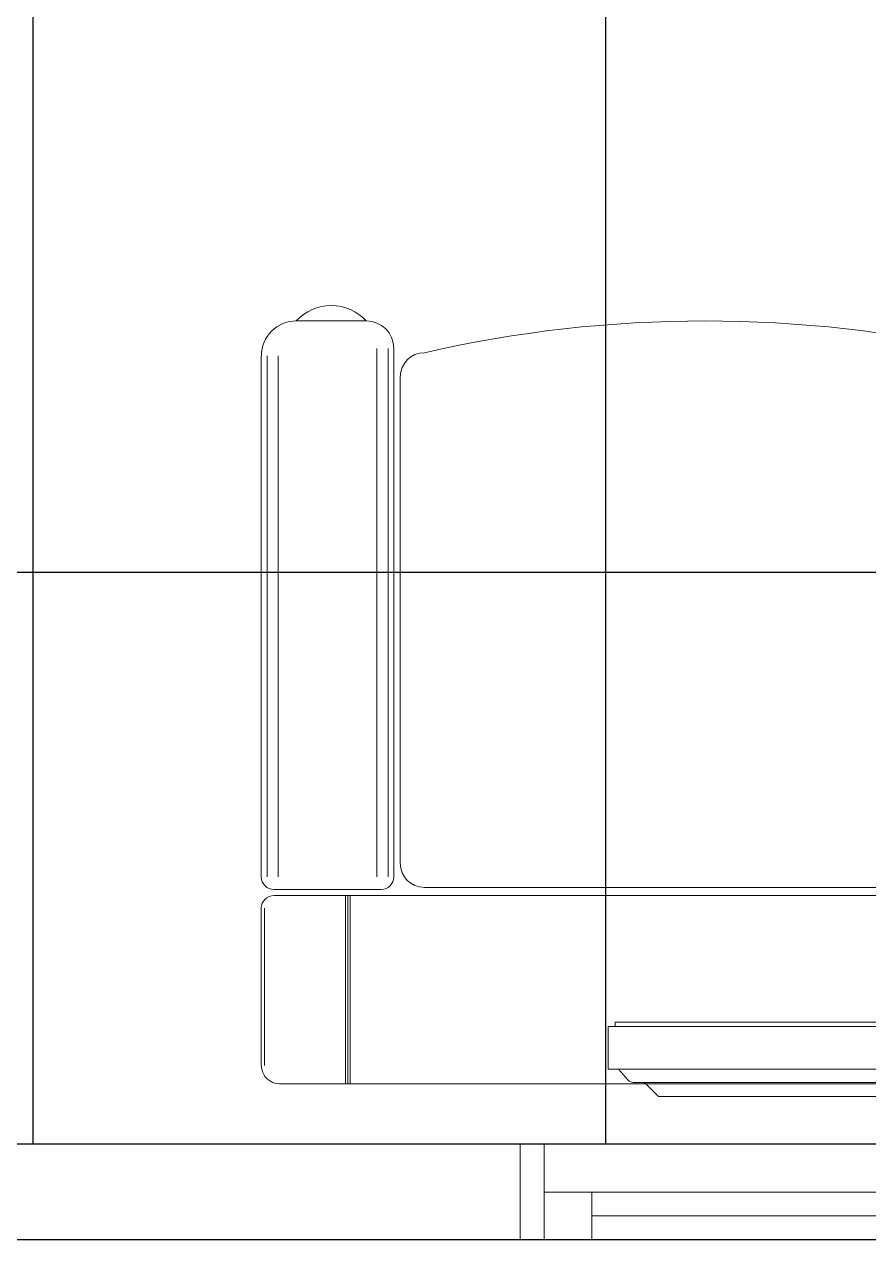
# Model space of a CAD drawing. Extents: x -178977 to 231842, y -29287 to 19916.
# Drawn here: x 10187 to 11072, y -910 to 365 of the extents above; entities that cross this region are included whole.
import ezdxf

# ---------------------------------------------------------------- set-up
doc = ezdxf.new("R2010")
doc.units = 0
doc.header["$LTSCALE"] = 0.25
doc.linetypes.add('DASHDOT', pattern=[25.4, 12.7, -6.35, 0, -6.35])
for name, color, linetype, lineweight in [('01-First Floor-FUR$0$Aluminum', 251, 'Continuous', 5), ('01-First Floor-FUR$0$LOADING', 253, 'Continuous', 5), ('01-First Floor-FUR$0$Walls', 251, 'Continuous', 5), ('E-LITE-CLNG-CNDT', 6, 'DASHDOT', 35)]:
    doc.layers.add(name, color=color, linetype=linetype, lineweight=lineweight)
doc.layers.add('01-First Floor-FUR$0$FALSE CEILING', color=251, linetype='Continuous')
doc.layers.add('01-First Floor-FUR$0$TME-NON MEDICAL FURNITURE', color=242, linetype='Continuous')

# ---------------------------------------------------------------- blocks, each defined once
blk = doc.blocks.new('01-First Floor-FUR$0$GF21008-P')
at = {"layer": '01-First Floor-FUR$0$LOADING'}
for p, q in [((-0.7709, 0), (0.7906, 0)), ((-0.7019, -0.1974), (-0.7019, 0)), ((-0.6994, -0.1974), (-0.6994, 0)), ((-0.6968, -0.1974), (-0.6968, 0)), ((-0.79, -0.1841), (-0.79, -0.0191)), ((-0.7866, -0.1841), (-0.7866, -0.0191)), ((-0.7767, -0.1974), (0.7964, -0.1974)), ((-0.7767, -0.2037), (-0.6644, -0.2037)), ((-0.6191, -0.2059), (-0.0026, -0.2059)), ((-0.79, -0.7634), (-0.79, -0.217)), ((-0.784, -0.7634), (-0.784, -0.217)), ((-0.7722, -0.7634), (-0.7722, -0.217)), ((-0.6689, -0.7712), (-0.6689, -0.217)), ((-0.6571, -0.7712), (-0.6571, -0.217)), ((-0.6512, -0.7712), (-0.6512, -0.217)), ((-0.6444, -0.7413), (-0.6444, -0.2312)), ((-0.7533, -0.8), (-0.68, -0.8))]:
    blk.add_line(p, q, dxfattribs=at)
for centre, radius, start, end in [((-0.7709, -0.0191), 0.0191, 90, 180), ((-0.7767, -0.1841), 0.0133, 180, 270), ((-0.7767, -0.217), 0.0133, 90, 180), ((-0.6644, -0.217), 0.0133, 0, 90), ((-0.6191, -0.2312), 0.0253, 90, 180), ((-0.6191, -0.7413), 0.0253, 180, 270), ((-0.7533, -0.7634), 0.0366, 180, 270), ((-0.68, -0.7712), 0.0288, 270, 0), ((-0.3249, 0.51), 1.31, 257.0217, 282.9783), ((-0.7167, -0.7662), 0.0499, 222.6462, 317.3538)]:
    blk.add_arc(centre, radius, start, end, dxfattribs=at)
blk = doc.blocks.new('01-First Floor-FUR$0$DM15862C-P')
at = {"lineweight": 0}
for p, q in [((-0.3835, 0), (-0.3983, -0.0149)), ((0.3835, 0), (-0.3835, 0)), ((0.3835, 0), (0.3983, -0.0149)), ((-0.4157, -0.0175), (-0.4256, -0.0287)), ((0.41, -0.0149), (-0.4099, -0.0149)), ((0.4157, -0.0175), (0.4254, -0.0287)), ((-0.4367, -0.0287), (-0.4367, -0.0734)), ((0.4365, -0.0287), (-0.4367, -0.0287)), ((0.4365, -0.0287), (0.4365, -0.0734)), ((0.4365, -0.0734), (-0.4367, -0.0734)), ((-0.4291, -0.078), (-0.4291, -0.0734)), ((0.429, -0.078), (0.429, -0.0734)), ((0.429, -0.078), (-0.4291, -0.078))]:
    blk.add_line(p, q, dxfattribs=at)
for points in [[(-0.4099, -0.0149), (-0.4121, -0.0149), (-0.4141, -0.0158), (-0.4157, -0.0175)], [(0.4157, -0.0175), (0.4141, -0.0158), (0.4121, -0.0149), (0.41, -0.0149)]]:
    blk.add_open_spline(points, degree=3, dxfattribs=at)
blk = doc.blocks.new('01-First Floor-FUR$0$A$C37be4daf')
at = {"layer": '01-First Floor-FUR$0$Aluminum'}
for p, q in [((1416, 598.2), (216, 598.2)), ((241, 498.2), (241, 598.2)), ((291, 548.2), (291, 598.2)), ((1341, 548.2), (1341, 598.2)), ((1391, 498.2), (1391, 598.2)), ((291, 573.2), (1341, 573.2)), ((1391, 548.2), (241, 548.2)), ((1416, 498.2), (216, 498.2))]:
    blk.add_line(p, q, dxfattribs=at)
at = {"layer": '01-First Floor-FUR$0$Walls'}
for p, q in [((216, 498.2), (216, 598.2)), ((1416, 498.2), (1416, 598.2))]:
    blk.add_line(p, q, dxfattribs=at)
blk = doc.blocks.new('01-First Floor-FUR')
at = {"layer": '01-First Floor-FUR$0$FALSE CEILING', "linetype": 'Continuous'}
for p, q in [((10196.4, -810), (10196.4, 3760)), ((10796.4, -810), (10796.4, 3760)), ((8907.9, -210), (13106, -210))]:
    blk.add_line(p, q, dxfattribs=at)
at = {"layer": '01-First Floor-FUR$0$FALSE CEILING'}
for points in [[(9507.9, -810), (8396.4, 301.4), (8396.4, 3760), (13106, 3760), (13106, -810), (9507.9, -810)], [(48976, -910), (8296.4, -910), (8296.4, -2710), (48976, -2710), (48976, -910)]]:
    blk.add_lwpolyline(points, dxfattribs=at)
at = {"layer": '01-First Floor-FUR$0$Walls'}
blk.add_line((13106, -810), (9507.9, -810), dxfattribs=at)
at = {"rotation": 180}
blk.add_blockref('01-First Floor-FUR$0$A$C37be4daf', (12122.9, -311.8, 0.1), dxfattribs=at)
at = {"layer": '01-First Floor-FUR$0$LOADING', "xscale": 1000, "yscale": 1000, "zscale": 1000, "rotation": 180}
blk.add_blockref('01-First Floor-FUR$0$DM15862C-P', (11235.3, -760, -0.1), dxfattribs=at)
at = {"layer": '01-First Floor-FUR$0$TME-NON MEDICAL FURNITURE', "xscale": -1000, "yscale": 1000, "zscale": 1000, "rotation": 180}
blk.add_blockref('01-First Floor-FUR$0$GF21008-P', (11225.4, -746.5, -0.1), dxfattribs=at)

msp = doc.modelspace()

# ---------------------------------------------------------------- block references
at = {"layer": 'E-LITE-CLNG-CNDT'}
msp.add_blockref('01-First Floor-FUR', (0, 0), dxfattribs=at)

doc.saveas('drawing.dxf')
